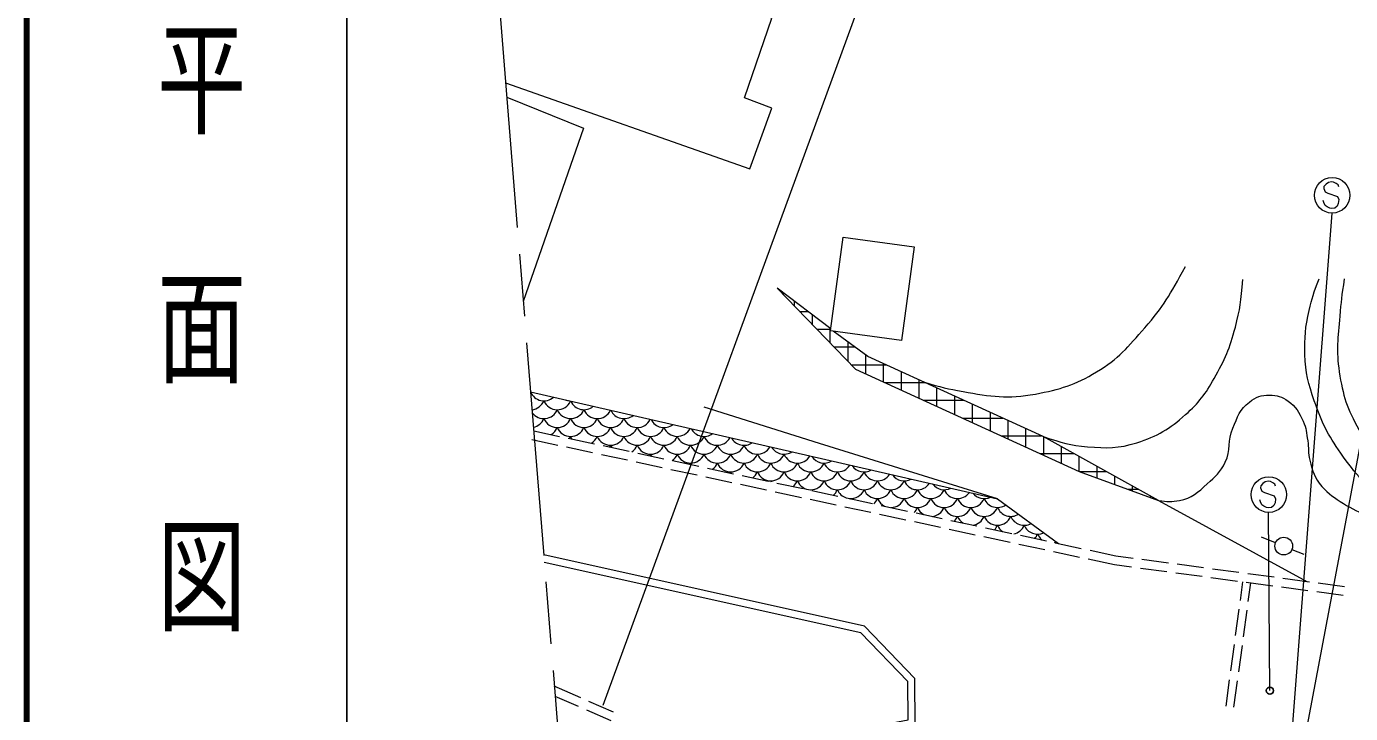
# Model space of a CAD drawing. Units: millimetres at full size, sheet at 1:1000; details may follow other scales. Extents: x 40000 to 680000, y 20000 to 380000.
# Drawn here: x 40000 to 114430, y 302153 to 340807 of the extents above; entities that cross this region are included whole.
import ezdxf
from ezdxf.enums import TextEntityAlignment as Align

# ---------------------------------------------------------------- set-up
doc = ezdxf.new("R2010")
doc.units = ezdxf.units.MM
doc.header["$LTSCALE"] = 1000
doc.linetypes.add('CHAIN', pattern=[18.5, 12, -1.5, 3.5, -1.5])
for name, color, linetype, lineweight in [('M-BGD', 7, 'Continuous', 13), ('M-BMK', 2, 'CHAIN', 13), ('M-STR-HTXT', 7, 'Continuous', 13), ('M-STR-STRC', 7, 'Continuous', 13), ('M-TTL', 2, 'Continuous', 140), ('M-TTL-BAND', 7, 'Continuous', 25)]:
    doc.layers.add(name, color=color, linetype=linetype, lineweight=lineweight)
doc.styles.add('@ＭＳ ゴシック', font='')
doc.styles.get('@ＭＳ ゴシック').set_extended_font_data('@MS Gothic')

msp = doc.modelspace()

# ---------------------------------------------------------------- hatches: boundary and pattern name
at = {"layer": 'M-BGD'}
h = msp.add_hatch(dxfattribs=at)
h.set_pattern_fill('USER', color=256, style=0, pattern_type=2)
h.set_pattern_definition([(360, (99182, 315774), (0, 1000), []), (90, (99182, 315774), (-1000, 0), [])])
h.paths.add_polyline_path([(99182, 315774), (103645, 314138), (97149, 317737), (87288, 322247), (85356, 323662), (85193, 323684), (85207, 323788), (82190, 326092), (86610, 321522)])

# ---------------------------------------------------------------- linework, layer by layer
for p, q in [((68513, 318061), (69967, 317748)), ((68408, 317572), (69871, 317257)), ((70360, 317152), (71827, 316837)), ((70456, 317643), (71922, 317328)), ((72411, 317223), (73877, 316908)), ((72315, 316732), (73782, 316417)), ((74366, 316803), (75833, 316487)), ((76322, 316382), (77788, 316067)), ((74271, 316312), (75737, 315997)), ((76226, 315891), (77693, 315576)), ((78277, 315962), (79743, 315647)), ((78181, 315471), (79648, 315156)), ((80137, 315051), (81603, 314736)), ((80232, 315542), (81699, 315227)), ((82188, 315122), (83654, 314806)), ((82092, 314631), (83559, 314315)), ((84048, 314210), (85514, 313895)), ((84143, 314701), (85609, 314386)), ((86098, 314281), (87565, 313966)), ((103645, 314138), (111982, 309590)), ((86003, 313790), (87469, 313475)), ((87958, 313370), (89425, 313055)), ((88054, 313861), (89520, 313546)), ((90009, 313441), (91476, 313125)), ((89914, 312950), (91380, 312634)), ((91964, 313020), (93431, 312705)), ((91869, 312529), (93335, 312214)), ((93824, 312109), (95291, 311794)), ((93920, 312600), (95386, 312285)), ((95875, 312180), (97342, 311865)), ((110211, 311759), (109432, 312069)), ((95780, 311689), (97246, 311374)), ((97735, 311269), (99201, 310953)), ((97830, 311759), (99297, 311444)), ((99786, 311339), (101240, 311027)), ((111139, 311386), (111813, 311111)), ((99690, 310848), (101154, 310534)), ((101154, 310534), (102126, 310404)), ((101240, 311027), (102207, 310897)), ((102703, 310831), (104190, 310632)), ((104685, 310566), (106172, 310367)), ((102621, 310337), (104108, 310139)), ((104604, 310072), (106090, 309873)), ((106586, 309807), (108073, 309608)), ((106668, 310301), (108154, 310102)), ((108650, 310035), (110137, 309837)), ((110632, 309770), (112119, 309571)), ((108239, 308517), (108381, 309567)), ((108568, 309542), (110055, 309343)), ((108685, 308457), (108827, 309506)), ((110551, 309277), (112037, 309078)), ((112533, 309012), (114020, 308813)), ((112615, 309505), (114101, 309306)), ((107971, 306535), (108172, 308022)), ((108417, 306475), (108618, 307961)), ((107702, 304553), (107903, 306040)), ((108148, 304493), (108349, 305979)), ((71160, 303034), (69672, 303686)), ((107433, 302571), (107635, 304058)), ((107879, 302511), (108081, 303997)), ((71039, 302541), (69718, 303120)), ((72870, 301737), (71496, 302340)), ((72992, 302230), (71618, 302833))]:
    msp.add_line(p, q, dxfattribs=at)
for points in [[(66933, 337636), (80654, 332794), (81901, 336201), (80363, 336793), (81906, 341280), (80317, 341825)], [(66997, 336838), (71320, 335083), (67926, 325335)], [(85207, 323788), (82190, 326092), (86610, 321522), (99182, 315774), (103645, 314138), (97149, 317737), (87288, 322247), (85356, 323662)], [(68336, 320243), (94577, 314233), (98007, 311721)], [(94577, 314233), (84587, 317353), (78103, 319386)], [(70175, 297461), (75239, 298591), (77903, 299090), (82203, 299962), (85412, 300632), (88045, 301099), (89961, 301473), (89945, 304122), (87110, 307066), (69076, 311074)], [(70088, 297851), (75159, 298983), (77827, 299482), (82122, 300354), (85336, 301025), (87972, 301493), (89559, 301802), (89546, 303959), (86906, 306702), (69110, 310656)]]:
    msp.add_lwpolyline(points, dxfattribs=at)
msp.add_lwpolyline([(85193, 323684), (85910, 328960), (89902, 328418), (89185, 323142)], close=True, dxfattribs=at)
msp.add_circle((110676, 311575), 500, dxfattribs=at)
at = {"layer": 'M-BGD', "lineweight": 25}
msp.add_circle((109896, 303442), 200, dxfattribs=at)
at = {"layer": 'M-BGD'}
for centre, start, end in [((69086, 320556), 202.61986, 311.57883), ((68336, 320056), 275.67696, 337.38014), ((69836, 320056), 202.61986, 336.30816), ((70586, 320556), 250.39856, 263.80014), ((71336, 320056), 203.92663, 310.27206), ((69086, 319556), 216.18047, 337.38014), ((68336, 319056), 281.36443, 337.38014), ((69836, 319056), 202.61986, 337.38014), ((70586, 319556), 202.61986, 337.38014), ((71336, 319056), 202.61986, 337.38014), ((72086, 319556), 202.61986, 335.23234), ((72836, 319056), 202.61986, 337.38014), ((73586, 319556), 205.25611, 308.94258), ((74336, 319056), 202.61986, 334.15226), ((75836, 319056), 206.61029, 307.5884), ((69086, 318556), 299.77313, 337.38014), ((70586, 318556), 202.61986, 337.38014), ((72086, 318556), 202.61986, 337.38014), ((73586, 318556), 202.61986, 337.38014), ((75086, 318556), 202.61986, 337.38014), ((76586, 318556), 202.61986, 333.06748), ((78086, 318556), 207.9914, 306.20729), ((69836, 318056), 328.2003, 337.38014), ((71336, 318056), 202.61986, 214.29982), ((71336, 318056), 301.44011, 337.38014), ((72836, 318056), 202.61986, 337.38014), ((72086, 317556), 329.39724, 337.38014), ((73586, 317556), 202.61986, 212.68235), ((74336, 318056), 202.61986, 337.38014), ((73586, 317556), 303.05758, 337.38014), ((75086, 317556), 202.61986, 337.38014), ((75836, 318056), 202.61986, 337.38014), ((76586, 317556), 202.61986, 337.38014), ((77336, 318056), 202.61986, 337.38014), ((78086, 317556), 202.61986, 337.38014), ((78836, 318056), 202.61986, 331.97755), ((79586, 317556), 202.61986, 337.38014), ((80336, 318056), 209.40197, 304.79672), ((81086, 317556), 202.61986, 330.88198), ((82586, 317556), 210.84489, 303.35381), ((74336, 317056), 330.58588, 337.38014), ((75836, 317056), 202.61986, 211.10903), ((75836, 317056), 304.6309, 337.38014), ((77336, 317056), 202.61986, 337.38014), ((78836, 317056), 202.61986, 337.38014), ((80336, 317056), 202.61986, 337.38014), ((81836, 317056), 202.61986, 337.38014), ((83336, 317056), 202.61986, 329.78028), ((84836, 317056), 212.32346, 301.87523), ((76586, 316556), 331.7669, 337.38014), ((78086, 316556), 202.61986, 209.57535), ((78086, 316556), 306.16458, 337.38014), ((79586, 316556), 202.61986, 337.38014), ((78836, 316056), 332.94092, 337.38014), ((80336, 316056), 202.61986, 208.07741), ((81086, 316556), 202.61986, 337.38014), ((80336, 316056), 307.66252, 337.38014), ((81836, 316056), 202.61986, 337.38014), ((82586, 316556), 202.61986, 337.38014), ((83336, 316056), 202.61986, 337.38014), ((84086, 316556), 202.61986, 337.38014), ((84836, 316056), 202.61986, 337.38014), ((85586, 316556), 202.61986, 328.67193), ((86336, 316056), 202.61986, 337.38014), ((87086, 316556), 213.84154, 300.35715), ((87836, 316056), 202.61986, 327.5564), ((89336, 316056), 215.40364, 298.79506), ((81086, 315556), 334.10857, 337.38014), ((82586, 315556), 202.61986, 206.61188), ((82586, 315556), 309.12805, 337.38014), ((84086, 315556), 202.61986, 337.38014), ((85586, 315556), 202.61986, 337.38014), ((87086, 315556), 202.61986, 337.38014), ((88586, 315556), 202.61986, 337.38014), ((90086, 315556), 202.61986, 326.43309), ((91586, 315556), 217.01509, 297.1836), ((83336, 315056), 335.27042, 337.38014), ((84836, 315056), 202.61986, 205.17583), ((84836, 315056), 310.5641, 337.38014), ((86336, 315056), 202.61986, 251.59255), ((86336, 315056), 264.14738, 337.38014), ((85586, 314556), 336.42703, 337.38014), ((87086, 314556), 202.61986, 203.7667), ((87836, 315056), 202.61986, 337.38014), ((87086, 314556), 311.97323, 337.38014), ((88586, 314556), 202.61986, 244.84211), ((89336, 315056), 202.61986, 337.38014), ((88586, 314556), 270.89782, 337.38014), ((90086, 314556), 202.61986, 337.38014), ((90836, 315056), 202.61986, 337.38014), ((91586, 314556), 202.61986, 337.38014), ((92336, 315056), 202.61986, 325.30142), ((93086, 314556), 202.61986, 337.38014), ((93836, 315056), 218.68231, 295.51638), ((94586, 314556), 202.61986, 304.67977), ((89336, 314056), 313.3577, 337.38014), ((90836, 314056), 202.61986, 240.52306), ((90836, 314056), 275.21687, 337.38014), ((92336, 314056), 202.61986, 337.38014), ((93836, 314056), 202.61986, 337.38014), ((95336, 314056), 202.61986, 301.68926), ((91586, 313556), 314.71953, 337.38014), ((93086, 313556), 202.61986, 237.06154), ((93086, 313556), 278.67839, 337.38014), ((94586, 313556), 202.61986, 337.38014), ((93836, 313056), 316.06054, 337.38014), ((95336, 313056), 202.61986, 234.07994), ((96086, 313556), 202.61986, 298.63392), ((95336, 313056), 281.65999, 337.38014), ((96836, 313056), 202.61986, 295.49998), ((96086, 312556), 317.38236, 337.38014), ((97586, 312556), 202.61986, 231.4152), ((97586, 312556), 284.32473, 292.27083)]:
    msp.add_arc(centre, 812, start, end, dxfattribs=at)
for points, knots in [([(90428, 320811), (91426, 320497), (91769, 320427), (92647, 320270), (94211, 319990), (95151, 319836), (96714, 320129), (98120, 320393), (98935, 320632), (100159, 321372), (101389, 322114), (101924, 322777), (102871, 323857), (103935, 325072), (104245, 325666), (105158, 327303)], [0, 0, 0, 0, 1, 1, 1, 2, 2, 2, 3, 3, 3, 4, 4, 4, 5, 5, 5, 5]), ([(97149, 317737), (98233, 317375), (98652, 317246), (99651, 317164), (100732, 317074), (101386, 317058), (102419, 317389), (103595, 317767), (104239, 318146), (105158, 318971), (105912, 319648), (106269, 320123), (106768, 321005), (107368, 322064), (107642, 322709), (107955, 323885), (108227, 324911), (108277, 325338), (108378, 326569)], [0, 0, 0, 0, 1, 1, 1, 2, 2, 2, 3, 3, 3, 4, 4, 4, 5, 5, 5, 6, 6, 6, 6]), ([(121416, 310928), (120202, 311438), (119808, 311610), (118853, 312186), (117841, 312798), (117302, 313201), (116424, 313994), (115327, 314985), (114721, 315582), (113883, 316799), (113153, 317859), (112805, 318518), (112395, 319737), (112063, 320725), (111899, 321312), (111868, 322354), (111839, 323321), (111887, 323877), (112103, 324821), (112266, 325531), (112355, 325806), (112668, 326600)], [0, 0, 0, 0, 1, 1, 1, 2, 2, 2, 3, 3, 3, 4, 4, 4, 5, 5, 5, 6, 6, 6, 7, 7, 7, 7]), ([(114080, 326600), (113925, 325621), (113893, 325330), (113826, 324510), (113726, 323289), (113618, 322586), (113798, 321375), (113994, 320050), (114241, 319294), (114899, 318127), (115474, 317110), (116018, 316686), (116792, 315811), (117598, 314899), (117997, 314324), (118938, 313551), (119870, 312786), (120310, 312552), (121545, 311898)], [0, 0, 0, 0, 1, 1, 1, 2, 2, 2, 3, 3, 3, 4, 4, 4, 5, 5, 5, 6, 6, 6, 6]), ([(103645, 314138), (104131, 314059), (104369, 314056), (104820, 314141), (105515, 314273), (105850, 314597), (106373, 315073), (106830, 315490), (107128, 315727), (107390, 316288), (107715, 316984), (107515, 317500), (107813, 318209), (108077, 318835), (108204, 319267), (108745, 319677), (109118, 319959), (109408, 320072), (109875, 320073), (110304, 320073), (110564, 319972), (110920, 319734), (111378, 319427), (111528, 319101), (111767, 318604), (111959, 318206), (111948, 317938), (112022, 317502), (112094, 317076), (112019, 316818), (112135, 316401), (112304, 315792), (112390, 315402), (112812, 314932), (113217, 314483), (113515, 314294), (114027, 313972), (115025, 313344), (115697, 313198), (116738, 312645), (117803, 312079), (118375, 311719), (119421, 311119), (120155, 310699), (120549, 310432), (121296, 310035), (122370, 309465), (122983, 309166), (124096, 308676), (125738, 307955), (126708, 307673), (128381, 307027), (130078, 306372), (130993, 305904), (132724, 305345), (133600, 305063), (134109, 304963), (135009, 304768), (135751, 304607), (136002, 304560), (136919, 304402)], [0, 0, 0, 0, 1, 1, 1, 2, 2, 2, 3, 3, 3, 4, 4, 4, 5, 5, 5, 6, 6, 6, 7, 7, 7, 8, 8, 8, 9, 9, 9, 10, 10, 10, 11, 11, 11, 12, 12, 12, 13, 13, 13, 14, 14, 14, 15, 15, 15, 16, 16, 16, 17, 17, 17, 18, 18, 18, 19, 19, 19, 20, 20, 20, 20])]:
    msp.add_open_spline(points, degree=3, knots=knots, dxfattribs=at)
at = {"layer": 'M-BMK'}
msp.add_line((66625, 341451), (70639, 291713), dxfattribs=at)
at = {"layer": 'M-STR-HTXT'}
msp.add_line((87628, 344251), (72407, 302610), dxfattribs=at)
at = {"layer": 'M-STR-STRC'}
for p, q in [((113199, 332027), (113068, 331934)), ((113365, 332060), (113199, 332027)), ((113481, 332044), (113365, 332060)), ((113625, 331972), (113481, 332044)), ((113735, 331897), (113625, 331972)), ((112939, 331795), (112923, 331682)), ((112923, 331682), (113009, 331499)), ((113068, 331934), (112939, 331795)), ((113009, 331499), (113160, 331426)), ((113160, 331426), (113692, 331238)), ((113692, 331238), (113773, 331065)), ((113769, 331785), (113735, 331897)), ((112926, 330907), (112887, 331017)), ((113010, 330729), (112926, 330907)), ((113113, 330656), (113010, 330729)), ((113259, 330581), (113113, 330656)), ((113380, 330564), (113259, 330581)), ((113547, 330592), (113380, 330564)), ((113672, 330688), (113547, 330592)), ((113743, 330838), (113672, 330688)), ((113773, 331065), (113743, 330838)), ((111149, 301092), (113397, 330309)), ((111668, 299731), (117419, 330230)), ((109382, 314956), (109366, 314842)), ((109366, 314842), (109451, 314660)), ((109510, 315095), (109382, 314956)), ((109641, 315187), (109510, 315095)), ((109807, 315221), (109641, 315187)), ((109923, 315205), (109807, 315221)), ((110067, 315132), (109923, 315205)), ((110177, 315058), (110067, 315132)), ((110211, 314946), (110177, 315058)), ((109368, 314068), (109329, 314177)), ((109451, 314660), (109602, 314587)), ((109602, 314587), (110134, 314398)), ((110134, 314398), (110215, 314226)), ((110215, 314226), (110185, 313998)), ((109452, 313890), (109368, 314068)), ((109555, 313816), (109452, 313890)), ((109701, 313741), (109555, 313816)), ((109822, 313724), (109701, 313741)), ((109896, 303442), (109819, 313470)), ((109989, 313753), (109822, 313724)), ((110114, 313849), (109989, 313753)), ((110185, 313998), (110114, 313849))]:
    msp.add_line(p, q, dxfattribs=at)
for centre in [(113397, 331309), (109839, 314470)]:
    msp.add_circle(centre, 1000, dxfattribs=at)
at = {"layer": 'M-TTL'}
msp.add_line((40000, 380000), (40000, 20000), dxfattribs=at)
at = {"layer": 'M-TTL-BAND'}
msp.add_line((58000, 370000), (58000, 20000), dxfattribs=at)

# ---------------------------------------------------------------- texts
at = {"layer": 'M-TTL-BAND', "style": '@ＭＳ ゴシック', "width": 1.4}
msp.add_text('平  面  図', height=3666, rotation=270, dxfattribs=at).set_placement((49777, 306475), align=Align.MIDDLE_RIGHT)

doc.saveas('drawing.dxf')
